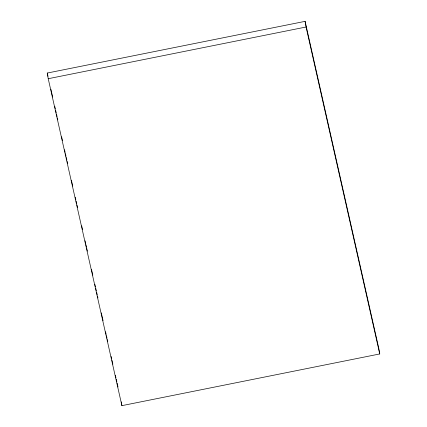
<?xml version="1.0" encoding="UTF-8"?>
<svg xmlns="http://www.w3.org/2000/svg" width="427" height="427" viewBox="0 0 427 427"><rect width="100%" height="100%" fill="white"/><g stroke="black" fill="none" stroke-linecap="round" stroke-linejoin="round"><path stroke-width="0.64" d="M47.253 73.049L305.097 21.35L378.776 348.288L379.747 353.951L121.903 405.65L48.224 78.712L47.253 73.049L47.984 76.3M48.224 78.712L306.068 27.008L305.097 21.35M306.068 27.008L379.747 353.951M50.914 89.302L52.67 97.1M54.72 106.2L55.307 108.8M55.601 110.102L56.188 112.701M56.481 113.998L57.063 116.603M57.357 117.9L57.8 119.848M61.605 136.752L62.486 140.648M64.536 149.749L65.123 152.348M65.416 153.651L65.998 156.25M66.292 157.547L66.879 160.152M67.172 161.449L67.61 163.397M71.421 180.301L72.739 186.151M75.227 197.199L75.814 199.799M76.107 201.096L76.695 203.7M76.988 204.997L77.57 207.597M81.674 225.798L82.555 229.699M85.042 240.748L85.63 243.347M85.923 244.644L86.505 247.249M86.798 248.546L87.386 251.145M91.49 269.346L92.808 275.196M94.858 284.297L95.445 286.896M95.733 288.193L96.321 290.798M96.614 292.095L97.201 294.694M97.495 295.996L97.932 297.945M101.3 312.895L103.062 320.693M105.549 331.742L106.136 334.346M106.43 335.643L107.017 338.243M107.305 339.545L107.748 341.493M111.116 356.444L111.703 359.043M111.997 360.345L112.872 364.242M115.365 375.29L115.952 377.895M116.245 379.192L116.827 381.791M117.121 383.094L118.001 386.99M121.257 401.876L121.903 405.65"/></g></svg>
